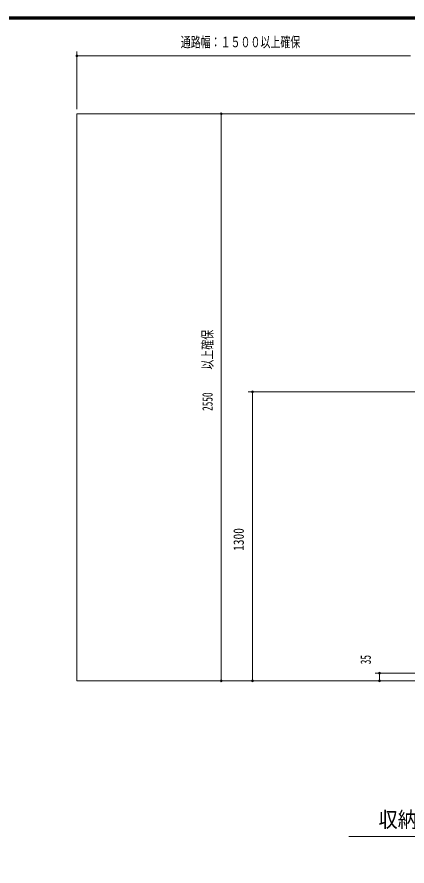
# Model space of a CAD drawing. Units: millimetres, scale not verified. Extents: x -5740 to 6033, y -4020 to 4020.
# Drawn here: x 810 to 2563, y 202 to 4020 of the extents above; entities that cross this region are included whole.
import ezdxf
from ezdxf.enums import TextEntityAlignment as Align

# ---------------------------------------------------------------- set-up
doc = ezdxf.new("R2010")
doc.units = ezdxf.units.MM
doc.header["$LTSCALE"] = 10
for name, color, linetype, lineweight in [('0-3_2ラック-03BODL', 7, 'Continuous', 18), ('0-C_2ラック-F寸法', 3, 'Continuous', 18), ('1-0_F-F4PAPAER', 5, 'Continuous', 18)]:
    doc.layers.add(name, color=color, linetype=linetype, lineweight=lineweight)
doc.styles.add('ＭＳ ゴシック', font='')
doc.styles.get('ＭＳ ゴシック').set_extended_font_data('MS Gothic')

msp = doc.modelspace()

# ---------------------------------------------------------------- linework, layer by layer
at = {"layer": '0-3_2ラック-03BODL'}
for p, q in [((4949.74, 3585.02), (1079.74, 3585.02)), ((1079.74, 1035.02), (1079.74, 3585.02)), ((4949.74, 1035.02), (1079.74, 1035.02))]:
    msp.add_line(p, q, dxfattribs=at)
at = {"layer": '0-C_2ラック-F寸法'}
for p, q in [((1079.74, 3865.02), (1079.74, 3605.02)), ((2579.74, 3845.02), (1079.74, 3845.02)), ((1728.73, 3585.02), (1728.73, 1035.02)), ((1848.73, 2335.02), (4732.01, 2335.02)), ((1868.73, 1035.02), (1868.73, 2335.02)), ((2419.74, 1069.97), (2720.54, 1069.97)), ((2439.74, 1035.02), (2439.74, 1069.97)), ((2301.86, 335.02), (3981.86, 335.02))]:
    msp.add_line(p, q, dxfattribs=at)
for centre, start, end in [((1079.74, 3845.02), 0, 180), ((1079.74, 3845.02), 180, 0), ((1728.73, 3585.02), 0, 180), ((1728.73, 3585.02), 180, 0), ((1868.73, 2335.02), 0, 180), ((1868.73, 2335.02), 180, 0), ((2439.74, 1069.97), 0, 180), ((2439.74, 1069.97), 180, 0), ((1728.73, 1035.02), 0, 180), ((1728.73, 1035.02), 180, 0), ((1868.73, 1035.02), 0, 180), ((1868.73, 1035.02), 180, 0), ((2439.74, 1035.02), 0, 180), ((2439.74, 1035.02), 180, 0)]:
    msp.add_arc(centre, 4, start, end, dxfattribs=at)
at = {"layer": '1-0_F-F4PAPAER'}
for points in [[(5739.96, 4020.13), (-5740.04, 4020.13), (-5740.04, -4019.87), (5739.96, -4019.87)], [(5738.96, 4019.13), (5738.96, -4018.87), (-5739.04, -4018.87), (-5739.04, 4019.13)], [(5737.96, 4018.13), (5737.96, -4017.87), (-5738.04, -4017.87), (-5738.04, 4018.13)], [(5736.96, 4017.13), (5736.96, -4016.87), (-5737.04, -4016.87), (-5737.04, 4017.13)], [(5735.96, 4016.13), (5735.96, -4015.87), (-5736.04, -4015.87), (-5736.04, 4016.13)], [(5734.96, 4015.13), (5734.96, -4014.87), (-5735.04, -4014.87), (-5735.04, 4015.13)], [(5733.96, 4014.13), (5733.96, -4013.87), (-5734.04, -4013.87), (-5734.04, 4014.13)], [(5732.96, 4013.13), (5732.96, -4012.87), (-5733.04, -4012.87), (-5733.04, 4013.13)], [(5731.96, 4012.13), (5731.96, -4011.87), (-5732.04, -4011.87), (-5732.04, 4012.13)], [(5730.96, 4011.13), (5730.96, -4010.87), (-5731.04, -4010.87), (-5731.04, 4011.13)], [(5729.96, 4010.13), (5729.96, -4009.87), (-5730.04, -4009.87), (-5730.04, 4010.13)]]:
    msp.add_lwpolyline(points, close=True, dxfattribs=at)

# ---------------------------------------------------------------- texts
at = {"layer": '0-C_2ラック-F寸法', "color": 7, "style": 'ＭＳ ゴシック'}
for s, height, width, p in [('通路幅：１５００以上確保', 46.89, 0.7, (1546.38, 3869.82)), ('収納時\u3000側面図\u3000Ｓ＝１／２０', 70.33, 0.9, (2435.2, 355.02))]:
    msp.add_text(s, height=height, dxfattribs=dict(at, width=width)).set_placement(p, align=Align.BOTTOM_LEFT)
for s, width, p in [('以上確保', 0.7, (1703.93, 2434.54)), ('2550', 0.65, (1703.93, 2248.95)), ('1300', 0.8, (1843.93, 1619.71)), ('35', 0.65, (2414.94, 1109.79))]:
    msp.add_text(s, height=46.89, rotation=90, dxfattribs=dict(at, width=width)).set_placement(p, align=Align.BOTTOM_LEFT)

doc.saveas('drawing.dxf')
